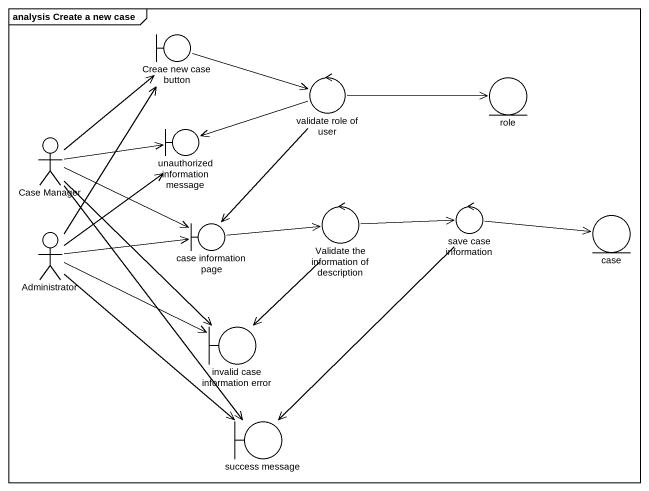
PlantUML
@startuml
mainframe analysis Create a new case
boundary "Creae new case button" as Creae_new_case_button
control "validate role of user" as validate_role_of_user
entity role
boundary "unauthorized information message" as unauthorized_information
actor "Case Manager" as Case_Manager
control "Validate the information of description" as Validate_the_information_of
control "save case information" as save_case_information
actor Administrator
boundary "case information page" as case_information_page
entity case
boundary "invalid case information error" as invalid_case_information
boundary "success message" as success_message
Creae_new_case_button -right-> validate_role_of_user
validate_role_of_user -right-> role
validate_role_of_user -left-> unauthorized_information
validate_role_of_user --> case_information_page
Case_Manager -up-> Creae_new_case_button
Case_Manager -right-> unauthorized_information
Case_Manager -right-> case_information_page
Case_Manager --> invalid_case_information
Case_Manager --> success_message
Validate_the_information_of -right-> save_case_information
Validate_the_information_of --> invalid_case_information
save_case_information -right-> case
save_case_information --> success_message
Administrator -up-> Creae_new_case_button
Administrator -up-> unauthorized_information
Administrator -right-> case_information_page
Administrator -right-> invalid_case_information
Administrator --> success_message
case_information_page -right-> Validate_the_information_of
@enduml
